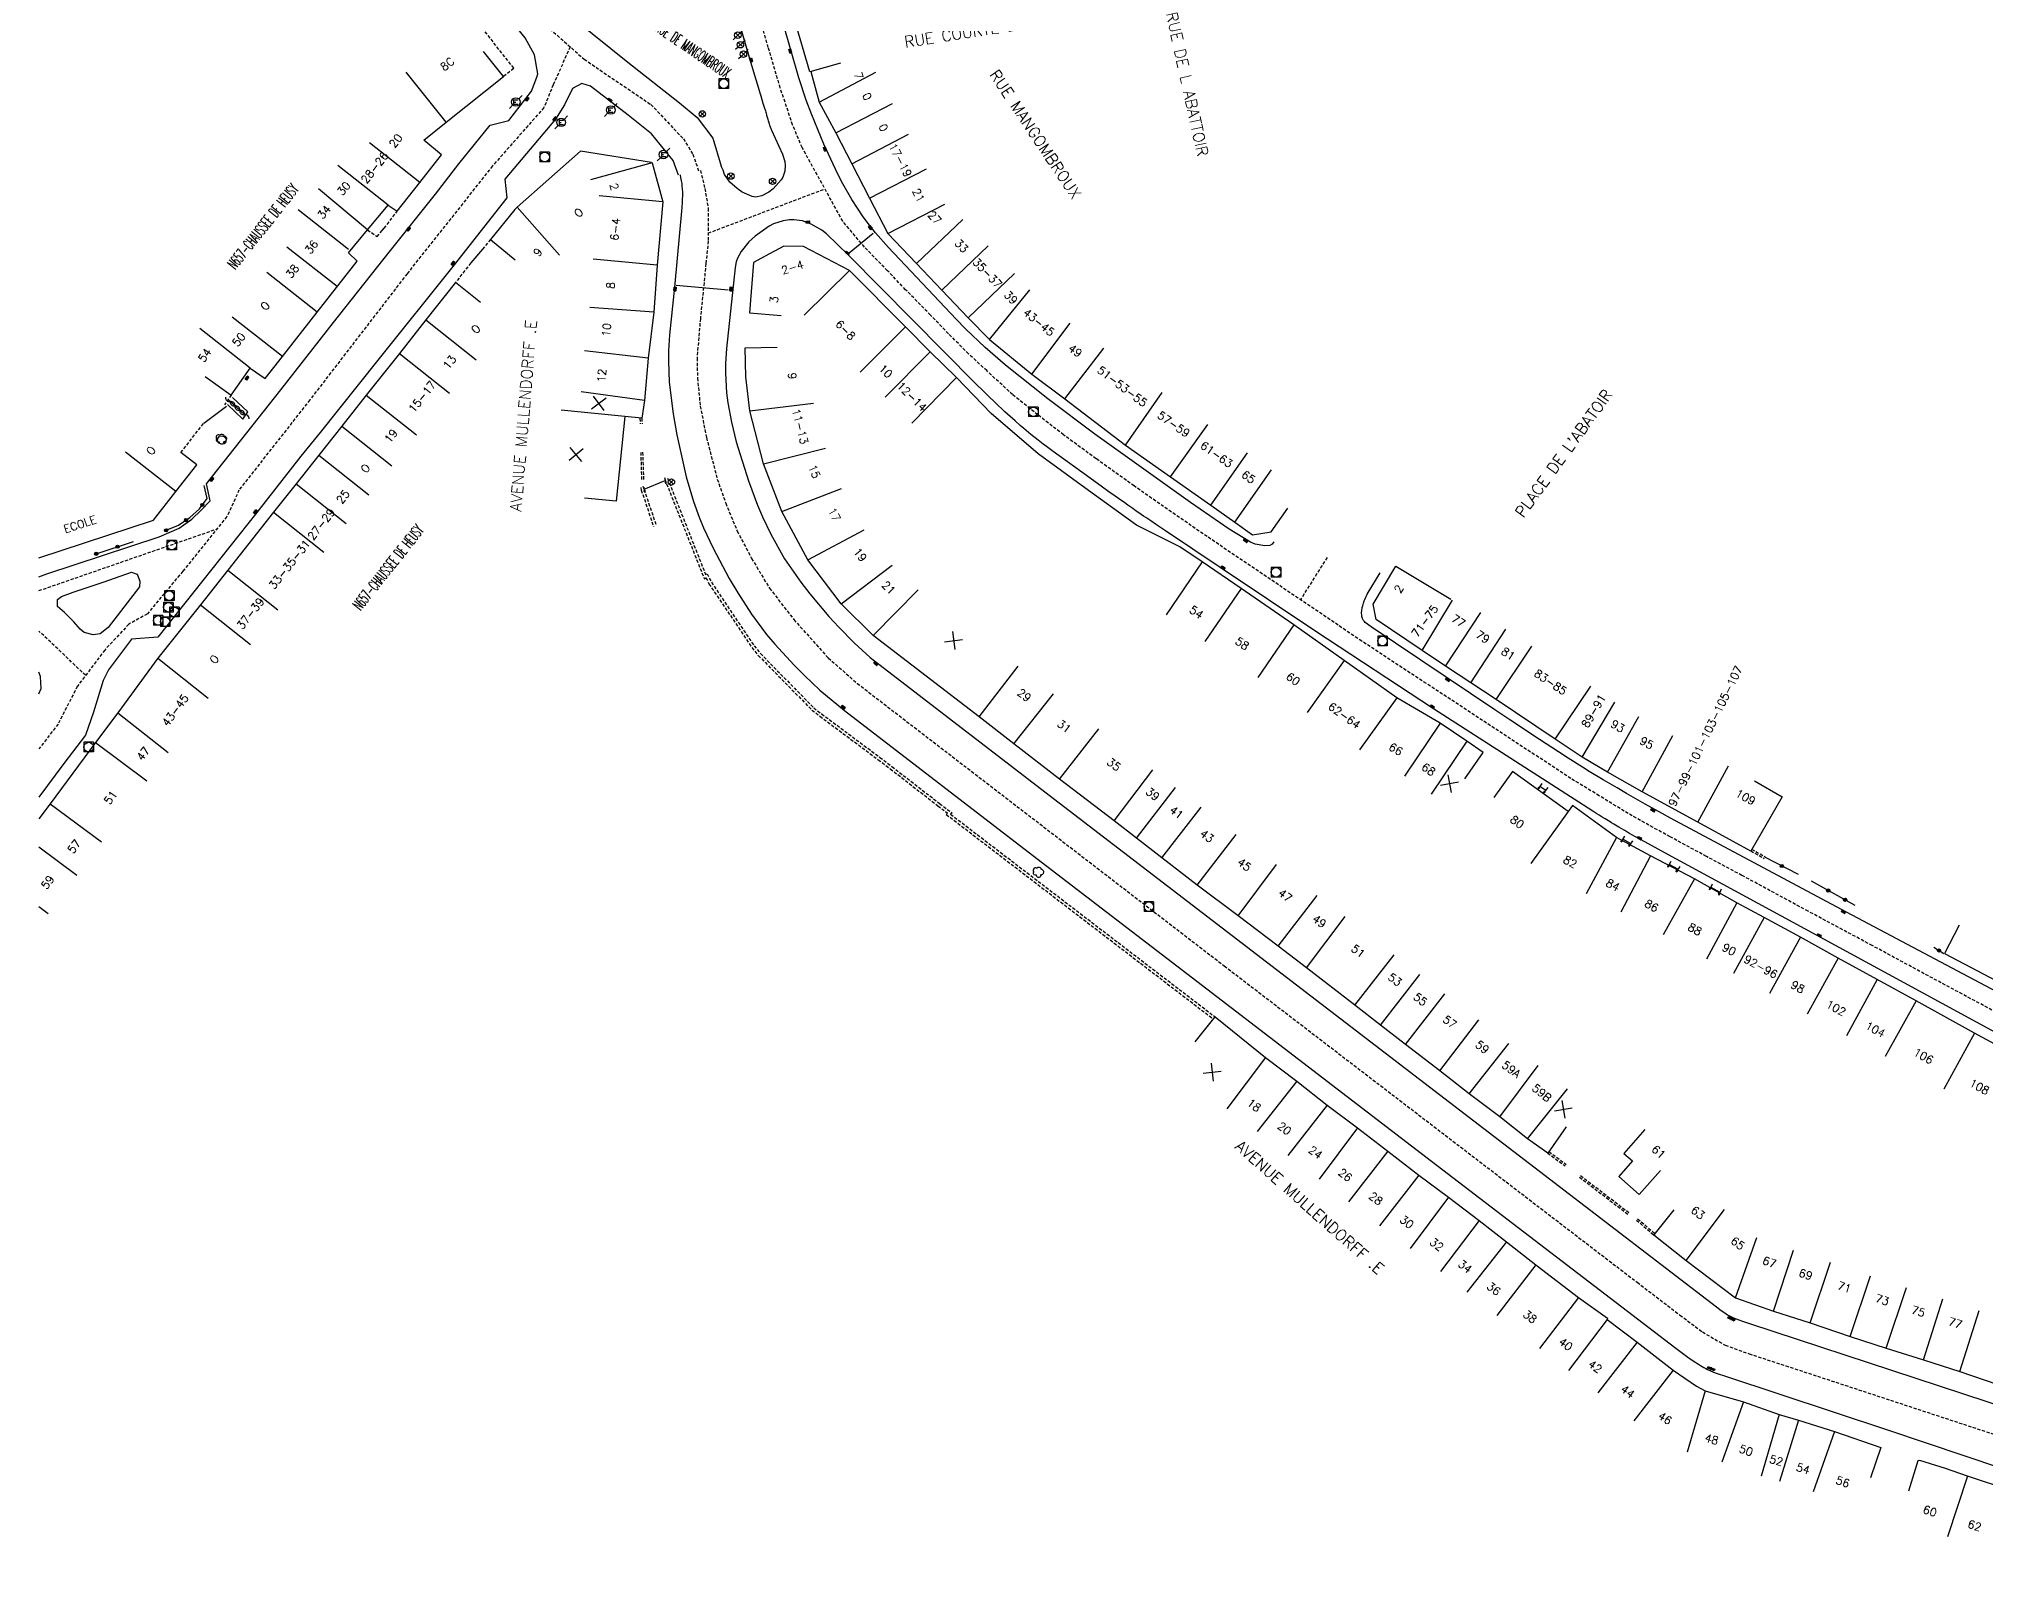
# Model space of a CAD drawing. Header units: millimetres. Extents: x 256000 to 257000, y 143000 to 144000.
# Drawn here: x 256000 to 256304.1, y 143056.2 to 143295.4 of the extents above; entities that cross this region are included whole.
import ezdxf
from ezdxf.enums import TextEntityAlignment as Align

# ---------------------------------------------------------------- set-up
doc = ezdxf.new("R2010")
doc.units = ezdxf.units.MM
doc.linetypes.add('DASHED', pattern=[0.75, 0.5, -0.25])
doc.layers.get('0').update_dxf_attribs({"linetype": 'CONTINUOUS'})
for name, color, linetype in [('W0001', 6, 'DASHED'), ('W0008', 7, 'CONTINUOUS'), ('W0100', 7, 'CONTINUOUS'), ('W0105', 7, 'CONTINUOUS'), ('W0112', 1, 'DASHED'), ('W0300', 7, 'CONTINUOUS'), ('W0310', 3, 'CONTINUOUS'), ('W0322', 7, 'CONTINUOUS'), ('W0400', 7, 'CONTINUOUS'), ('W0420', 7, 'CONTINUOUS'), ('W0454', 7, 'CONTINUOUS'), ('W0469', 7, 'CONTINUOUS'), ('W0471', 7, 'CONTINUOUS'), ('W0984', 7, 'CONTINUOUS'), ('W0989', 7, 'CONTINUOUS'), ('W0991', 7, 'CONTINUOUS'), ('W1102', 7, 'CONTINUOUS')]:
    doc.layers.add(name, color=color, linetype=linetype)
doc.styles.get("Standard").update_dxf_attribs({"font": 'romans.shx', "width": 0.85})

# ---------------------------------------------------------------- blocks, each defined once
blk = doc.blocks.new('T400')
for p, q in [((-0.15, 0.3), (0.15, 0.3)), ((-0.15, -0.25), (-0.15, 0.3)), ((-0.15, 0.15), (0.15, 0.15)), ((-0.15, 0), (0.15, 0)), ((0.15, 0.3), (0.15, -0.25)), ((-0.15, -0.15), (0.15, -0.15)), ((-0.15, -0.25), (-0.15, -0.3)), ((-0.15, -0.3), (0.15, -0.3)), ((0.15, -0.3), (0.15, -0.25))]:
    blk.add_line(p, q)
blk = doc.blocks.new('t105o')
for p, q in [((-0.5, 0), (0.5, 0)), ((0.5, 0), (0.2, 0.1)), ((0.5, 0), (0.2, -0.1))]:
    blk.add_line(p, q)
blk = doc.blocks.new('T420')
for p, q in [((0.75, 0.75), (-0.75, 0.75)), ((-0.75, 0.75), (-0.75, -0.75)), ((0.75, 0.75), (0.75, -0.75)), ((0.75, -0.75), (-0.75, -0.75))]:
    blk.add_line(p, q)
blk.add_ellipse((0, 0), major_axis=(-0.53, 0.53), ratio=1, start_param=3.926991, end_param=10.210176)
blk = doc.blocks.new('T469')
at = {"color": 0, "linetype": 'Continuous', "flags": 128}
for points in [[(-0.35, 0.35), (0.35, -0.35)], [(-0.35, -0.35), (0.35, 0.35)]]:
    blk.add_lwpolyline(points, dxfattribs=at)
at = {"color": 0, "linetype": 'Continuous'}
blk.add_circle((0, 0), 0.5, dxfattribs=at)
blk = doc.blocks.new('T454')
for p, q in [((-0.25, 0.25), (0.25, -0.25)), ((-0.25, -0.25), (0.25, 0.25)), ((0.75, 0.75), (0.375, 0.375)), ((-0.375, -0.375), (-0.75, -0.75))]:
    blk.add_line(p, q)
blk.add_ellipse((0, 0), major_axis=(0.354, 0.354), ratio=1, start_param=5.497787143782138, end_param=11.78097245096172)
blk = doc.blocks.new('T300')
for p, q in [((-0.8, 0.51), (-0.86, 0.34)), ((-0.86, 0.34), (-0.86, 0.17)), ((-0.86, 0.17), (-0.74, 0.06)), ((-0.69, 0.63), (-0.8, 0.51)), ((-0.8, -0.06), (-0.74, 0.06)), ((-0.74, 0.06), (-0.69, 0.11)), ((-0.57, 0.69), (-0.69, 0.63)), ((-0.46, 0.69), (-0.57, 0.69)), ((-0.29, 0.63), (-0.46, 0.69)), ((-0.29, 0.63), (-0.17, 0.74)), ((-0.23, 0.57), (-0.29, 0.63)), ((-0.17, 0.74), (-0.06, 0.8)), ((-0.06, 0.8), (0.06, 0.8)), ((0.06, 0.8), (0.23, 0.74)), ((0.23, 0.74), (0.34, 0.63)), ((0.34, 0.63), (0.4, 0.51)), ((0.46, 0.46), (0.34, 0.46)), ((0.4, 0.51), (0.4, 0.46)), ((0.57, 0.4), (0.46, 0.46)), ((0.57, 0.4), (0.69, 0.29)), ((0.69, 0.29), (0.74, 0.17)), ((0.74, 0.06), (0.69, -0.17)), ((0.74, 0.17), (0.74, 0.06)), ((-0.8, -0.17), (-0.8, -0.06)), ((-0.8, -0.23), (-0.8, -0.17)), ((-0.74, -0.34), (-0.8, -0.23)), ((-0.69, -0.4), (-0.74, -0.34)), ((-0.51, -0.46), (-0.69, -0.4)), ((-0.4, -0.46), (-0.51, -0.46)), ((-0.4, -0.46), (-0.34, -0.46)), ((-0.34, -0.46), (-0.34, -0.4)), ((-0.34, -0.51), (-0.34, -0.46)), ((-0.29, -0.63), (-0.34, -0.51)), ((-0.17, -0.74), (-0.29, -0.63)), ((-0.06, -0.8), (-0.17, -0.74)), ((0.06, -0.8), (-0.06, -0.8)), ((0.17, -0.74), (0.06, -0.8)), ((0.23, -0.69), (0.17, -0.74)), ((0.29, -0.46), (0.23, -0.46)), ((0.29, -0.63), (0.23, -0.69)), ((0.46, -0.4), (0.29, -0.46)), ((0.34, -0.51), (0.29, -0.63)), ((0.34, -0.51), (0.34, -0.46)), ((0.57, -0.34), (0.46, -0.4)), ((0.63, -0.29), (0.57, -0.34)), ((0.69, -0.17), (0.63, -0.29))]:
    blk.add_line(p, q)
blk = doc.blocks.new('t322o')
at = {"color": 0, "linetype": 'Continuous'}
for radius in [0.25, 0.15]:
    blk.add_circle((0, 0), radius, dxfattribs=at)
blk = doc.blocks.new('t991o')
at = {"color": 0, "linetype": 'Continuous'}
for p, q in [((-1, 1), (1, -1)), ((-1, -1), (1, 1))]:
    blk.add_line(p, q, dxfattribs=at)
blk = doc.blocks.new('t310o')
at = {"color": 0, "linetype": 'Continuous'}
for centre, start, end in [((-0.5, 0.38), 216.8699, 323.1304), ((0.5, -0.37), 36.8699, 143.1303)]:
    blk.add_arc(centre, 0.625, start, end, dxfattribs=at)
blk = doc.blocks.new('T471')
for p, q in [((-0.333334, 0.333334), (-0.333334, -0.333334)), ((-0.333334, 0.333334), (0.333334, 0.333334)), ((-0.333334, 0), (0, 0)), ((0.500001, 0.500001), (1.000002, 1.000002)), ((-0.500001, -0.500001), (-1.000002, -1.000002)), ((-0.333334, -0.333334), (0.333334, -0.333334))]:
    blk.add_line(p, q)
blk.add_ellipse((0, 0), major_axis=(0.471405, 0.471405), ratio=1, start_param=5.4977871438, end_param=11.780972451)

msp = doc.modelspace()

# ---------------------------------------------------------------- linework, layer by layer
at = {"layer": 'W0001'}
for p, q in [((256000, 143209.2), (256027.8, 143218.83)), ((256007.29, 143195.97), (256000, 143202.89)), ((256002.99, 143188.36), (256000, 143184.46))]:
    msp.add_line(p, q, dxfattribs=at)
for points in [[(256014.37, 143511.98), (256018.73, 143488.1), (256024.48, 143458.82), (256032.1, 143430.48), (256035.85, 143418.31), (256040.39, 143401.46), (256052.69, 143358.81), (256057.91, 143340.5), (256061.25, 143329.4), (256064.86, 143318.17), (256071.14, 143306.27), (256077.03, 143299.45), (256085.18, 143292.23), (256095.61, 143285.15), (256100.69, 143279.8), (256102.16, 143277.39), (256103.07, 143274.79)], [(256306.47, 143142.97), (256295.22, 143149), (256295.22, 143149), (256286.45, 143153.74), (256276.43, 143159.11), (256266.09, 143164.7), (256260.54, 143167.67), (256254.86, 143170.75), (256252.2, 143172.19), (256248.33, 143174.37), (256243.78, 143177.15), (256239.34, 143179.86), (256206.7, 143201.3), (256182.52, 143217.64), (256174.5, 143223.18), (256171.12, 143225.55), (256165.17, 143229.81), (256160.09, 143233.53), (256156.06, 143236.68), (256152.13, 143239.82), (256152.13, 143239.82), (256148.08, 143243.57), (256148.08, 143243.57), (256145.25, 143246.2), (256142.1, 143249.34), (256139.31, 143252.25), (256135.41, 143256.22), (256132.59, 143259.18), (256128.98, 143262.87), (256125.6, 143266.91), (256125.6, 143266.91), (256119.25, 143278.41), (256117.76, 143281.96), (256115.83, 143287.74), (256113.96, 143294.06), (256112.6, 143298.76)], [(256083.01, 143294.16), (256080.35, 143288.24), (256078.91, 143284.66), (256070.87, 143275.55), (256057.52, 143258.71), (256042.32, 143238.99), (256031.26, 143224.92), (256029.38, 143220.77), (256022.47, 143212.23), (256016.94, 143205.57), (256014.05, 143203.94), (256010.28, 143199.92), (256006.01, 143194.26), (256002.99, 143188.36)], [(256103.37, 143274.85), (256104.04, 143272.02), (256104.59, 143268.91), (256104.59, 143263.82), (256104.22, 143260.31), (256103.35, 143251.72), (256102.82, 143245.54), (256102.9, 143242.41), (256103.32, 143238.03), (256104.3, 143233.1), (256105.99, 143226.62), (256107.3, 143222.88), (256109.09, 143218.52), (256111.35, 143214.24), (256114.15, 143209.58), (256117.95, 143204.67), (256123.33, 143198.68), (256127.85, 143194.71), (256185.21, 143150.57), (256249.71, 143101.14), (256256.4, 143096.02), (256259.91, 143093.38), (256263.46, 143091.3), (256267.19, 143089.98), (256272.92, 143088.1), (256339.97, 143066.06)], [(256104.59, 143265.06), (256122.81, 143271.98)], [(256201.27, 143214.39), (256197.11, 143207.78)]]:
    msp.add_lwpolyline(points, dxfattribs=at)
at = {"layer": 'W0008'}
for p, q in [((256053.32, 143265.09), (256053.94, 143265.82)), ((256069.32, 143262.55), (256067.49, 143260.39)), ((256025.77, 143235.38), (256029.29, 143238.04)), ((256027.91, 143232.58), (256027.95, 143232.99)), ((256027.95, 143232.99), (256028.22, 143233.31)), ((256028.22, 143233.31), (256028.62, 143233.41)), ((256028.62, 143233.41), (256029.01, 143233.25)), ((256029.01, 143233.25), (256029.23, 143232.89)), ((256029.23, 143232.89), (256029.19, 143232.47)), ((256028.13, 143232.22), (256027.91, 143232.58)), ((256028.52, 143232.06), (256028.13, 143232.22)), ((256028.92, 143232.16), (256028.52, 143232.06)), ((256029.19, 143232.47), (256028.92, 143232.16))]:
    msp.add_line(p, q, dxfattribs=at)
for points in [[(256077.97, 143289.95), (256077.41, 143292.89), (256075.95, 143295.55), (256072.8, 143299.45), (256068.75, 143303.97), (256065.55, 143308.83), (256063.69, 143312.56), (256060.87, 143319.11), (256059.55, 143322.76), (256058.23, 143326.54), (256057.23, 143328.48), (256055.82, 143329.88), (256053.9, 143330.88), (256052.47, 143331.16), (256051.39, 143331.07), (256000, 143316.5)], [(256106.83, 143306.67), (256111.35, 143291.29), (256112.68, 143286.8), (256112.77, 143286.51), (256112.95, 143285.93), (256113.13, 143285.34), (256113.38, 143284.56), (256113.5, 143284.17), (256113.57, 143283.94), (256113.61, 143283.79), (256113.7, 143283.49), (256113.87, 143282.88), (256113.96, 143282.57), (256114.02, 143282.37), (256114.05, 143282.27), (256114.1, 143282.12), (256114.17, 143281.92), (256114.2, 143281.82), (256114.26, 143281.67), (256114.31, 143281.52), (256114.34, 143281.45), (256114.4, 143281.3), (256114.43, 143281.23), (256114.48, 143281.12), (256116.16, 143277.41), (256116.54, 143276.25), (256116.62, 143275.64), (256116.56, 143274.71), (256116.24, 143273.8), (256115.97, 143273.36), (256114.74, 143272), (256114.05, 143271.45), (256112.97, 143270.88), (256111.94, 143270.68), (256111.46, 143270.76), (256109.89, 143271.48), (256109.08, 143272.03), (256107.96, 143273.04), (256107.14, 143274.24), (256106.89, 143274.88), (256106.58, 143275.52)], [(256081.19, 143300.48), (256083.76, 143298.37), (256092.03, 143291.78), (256100.11, 143285.42), (256102.84, 143283.11), (256105.28, 143279.89), (256106.58, 143275.52)], [(256192.97, 143216.82), (256192.66, 143216.47), (256192.32, 143216.26), (256191.53, 143216.19), (256190.04, 143216.46), (256189.3, 143216.78), (256185.96, 143218.78), (256179.91, 143222.96), (256164.98, 143233.63), (256157.64, 143239.14), (256151.03, 143244.42), (256147.85, 143247.19), (256144.79, 143250.1), (256143.32, 143251.61), (256132.73, 143262.8), (256130.71, 143265.09), (256129.76, 143266.29), (256128.79, 143267.6), (256127.02, 143270.31), (256125.42, 143273.12), (256124.44, 143275.04), (256122.65, 143278.98), (256120.76, 143283.52), (256119.89, 143285.81), (256118.75, 143289.3), (256115.14, 143301.86)], [(256099.94, 143274.13), (256099.1, 143276.4), (256095.7, 143280.59), (256092.05, 143283.5), (256086.17, 143288), (256084.8, 143288.44), (256083.36, 143287.66), (256082.13, 143285.09), (256080.72, 143282.86), (256072.82, 143273.46), (256073.11, 143270.55), (256064.86, 143260.11), (256052.94, 143245.22), (256043.95, 143233.93), (256040.93, 143230.2), (256034.04, 143221.42), (256018.58, 143201.94), (256014.48, 143201.61), (256010.87, 143196.85)], [(256037.78, 143240.56), (256046, 143251.1), (256054.72, 143262.07), (256061.95, 143271.16), (256065.63, 143275.89), (256070.52, 143281.92), (256073.41, 143282.64), (256076.96, 143287.23), (256077.79, 143289.4), (256077.97, 143289.95)], [(256100.15, 143274.18), (256100.17, 143274.11), (256100.26, 143273.77), (256100.37, 143273.25), (256100.44, 143272.79), (256100.47, 143272.48), (256100.52, 143271.86), (256100.53, 143271.55), (256100.54, 143270.93), (256100.52, 143270.31), (256100.5, 143269.89), (256100.43, 143269.07), (256099.28, 143256.63), (256098.54, 143249.16), (256098.38, 143246.69), (256098.35, 143245.05), (256098.49, 143241.76), (256099.08, 143236.83), (256099.67, 143233.54), (256101.15, 143226.98), (256102.27, 143223.13), (256103.18, 143220.66), (256103.86, 143219.03), (256105.37, 143215.81), (256107.86, 143211.11), (256109.18, 143208.84), (256111.31, 143205.54), (256113.68, 143202.37), (256114.97, 143200.85), (256118.02, 143197.55), (256119.59, 143195.96), (256122.02, 143193.67), (256125.86, 143190.47), (256155.94, 143167.37), (256184.02, 143145.8), (256202.83, 143131.38), (256217.6, 143120.05), (256255.77, 143090.83), (256257.02, 143089.89), (256257.65, 143089.43), (256258.62, 143088.76), (256259.28, 143088.34), (256259.61, 143088.14), (256260.12, 143087.84), (256260.46, 143087.65), (256260.69, 143087.53), (256261.16, 143087.31), (256261.88, 143087.01), (256262.36, 143086.83), (256263.34, 143086.5), (256288.98, 143078.06), (256318.26, 143068.19)], [(256311.04, 143137.26), (256277.71, 143155.36), (256254.02, 143168.25), (256250.32, 143170.26), (256250.03, 143170.42), (256249.47, 143170.74), (256248.9, 143171.05), (256248.52, 143171.27), (256248.27, 143171.41), (256247.77, 143171.7), (256247.21, 143172.03), (256246.83, 143172.25), (256246.59, 143172.4), (256246.09, 143172.7), (256245.72, 143172.92), (256245.47, 143173.07), (256244.98, 143173.38), (256244.73, 143173.53), (256244.24, 143173.83), (256243.75, 143174.14), (256243.43, 143174.35), (256242.78, 143174.76), (256217.89, 143190.73), (256199.5, 143202.84), (256184.56, 143212.81), (256176, 143218.56), (256174.48, 143219.58), (256173.72, 143220.09), (256172.96, 143220.61), (256172.58, 143220.86), (256171.83, 143221.38), (256171.45, 143221.64), (256170.89, 143222.03), (256170.15, 143222.56), (256169.65, 143222.91), (256168.67, 143223.61), (256168.17, 143223.96), (256167.19, 143224.66), (256166.2, 143225.37), (256164.24, 143226.78), (256158.46, 143230.93), (256157.41, 143231.7), (256156.89, 143232.09), (256156.12, 143232.69), (256154.98, 143233.6), (256153.86, 143234.54), (256153.3, 143235.02), (256152.51, 143235.73), (256150.94, 143237.16), (256149.39, 143238.61), (256148.37, 143239.59), (256147.69, 143240.25), (256146.35, 143241.58), (256126.47, 143261.6), (256123.03, 143264.92), (256122.3, 143265.52), (256120.67, 143266.47), (256119.3, 143266.96), (256117.97, 143267.14), (256117.29, 143267.13), (256116.27, 143266.99), (256114.79, 143266.49), (256114.1, 143266.12), (256111.9, 143264.56), (256110.92, 143263.68), (256109.71, 143262.21), (256109.13, 143261.14), (256108.93, 143260.56), (256108.76, 143259.66), (256107.41, 143247.03), (256107.25, 143244.71), (256107.25, 143243.17), (256107.45, 143240.1), (256107.64, 143238.56), (256108.2, 143235.5), (256108.94, 143232.44), (256110.84, 143226.33), (256112.27, 143222.54), (256113.05, 143220.71), (256114.34, 143218.04), (256116.51, 143214.19), (256119.03, 143210.5), (256120.43, 143208.72), (256123.43, 143205.17), (256124.97, 143203.47), (256127.37, 143201.04), (256129.9, 143198.76), (256131.24, 143197.69), (256159.39, 143176.04), (256227.32, 143123.98), (256262.11, 143097.32), (256262.86, 143096.74), (256263.25, 143096.46), (256263.64, 143096.19), (256263.84, 143096.06), (256264.25, 143095.83), (256264.46, 143095.72), (256264.79, 143095.58), (256265.62, 143095.26), (256266.17, 143095.07), (256267.29, 143094.7), (256319.25, 143077.6)], [(256130.37, 143265.01), (256126.61, 143261.92)], [(256099.59, 143256.94), (256107.69, 143256.17)], [(256000, 143211.38), (256001.26, 143211.8), (256018.8, 143217.58), (256021.91, 143218.98), (256023.91, 143220.35), (256025.36, 143221.76), (256026.77, 143223.24), (256026.18, 143225.86), (256037.78, 143240.56)], [(256029.48, 143238.3), (256031.86, 143235.98), (256032.66, 143237.15), (256030.24, 143239.39)], [(256006.42, 143203.16), (256005.44, 143204.31), (256004, 143205.76), (256002.89, 143206.73), (256002.89, 143207.79), (256003.54, 143208.3), (256005.37, 143208.97), (256010.17, 143210.59), (256014.47, 143212.08), (256015.33, 143211.77), (256015.77, 143210.68), (256015.72, 143209.81), (256010.83, 143203.42), (256009.57, 143202.44), (256008.47, 143202.27), (256007.05, 143202.67), (256006.42, 143203.16)], [(256312.76, 143142.86), (256282.41, 143158.96), (256254.92, 143173.66), (256253.6, 143174.38), (256250.97, 143175.86), (256248.04, 143177.53), (256246.58, 143178.37), (256244.4, 143179.64), (256242.23, 143180.95), (256241.16, 143181.61), (256238.91, 143183.03), (256237.42, 143183.99), (256234.46, 143185.94), (256229.82, 143189.02), (256227.5, 143190.56), (256208.15, 143203.55), (256207.24, 143204.22), (256207.09, 143204.36), (256207, 143204.47), (256206.94, 143204.55), (256206.85, 143204.72), (256206.8, 143204.85), (256206.71, 143205.14), (256206.67, 143205.44), (256206.66, 143205.64), (256206.66, 143205.77), (256206.68, 143206.02), (256206.77, 143206.55), (256206.83, 143206.82), (256206.94, 143207.22), (256207.07, 143207.62), (256207.14, 143207.82), (256207.31, 143208.2), (256207.4, 143208.39), (256207.55, 143208.66), (256209.57, 143211.96)], [(256010.87, 143196.85), (256010.04, 143195.15), (256008.55, 143190.21), (256007.3, 143186.63), (256003.9, 143182.18), (256000, 143176.94)], [(256000, 143193.09), (256000.33, 143193.89), (256000.26, 143195.77), (256000, 143196.48)]]:
    msp.add_lwpolyline(points, dxfattribs=at)
at = {"layer": 'W0100'}
for points in [[(256125.25, 143291.63), (256120.45, 143290.23), (256116.78, 143302.76), (256118.35, 143305.45), (256121.82, 143306.18), (256126.12, 143307.14), (256127.97, 143307.58), (256132.45, 143308.55), (256133.5, 143303.66)], [(256025.98, 143242.64), (256030.06, 143239.76), (256033.03, 143243.97), (256035.35, 143242.33), (256038.05, 143245.77), (256043.49, 143252.71), (256049.74, 143260.69), (256048.37, 143262), (256051.34, 143265.55), (256054.58, 143269.43), (256055.99, 143268.49), (256059.51, 143272.95), (256062.9, 143277.27), (256060.15, 143279.57), (256063.65, 143282.38), (256072.58, 143289.54), (256069.46, 143293.45)], [(256120.64, 143290.28), (256120.68, 143290.12), (256121.93, 143285.54), (256124.49, 143280.7), (256126.99, 143275.9), (256129.79, 143270.54), (256132.65, 143264.99), (256137.11, 143260.3), (256141.07, 143256.15), (256145.2, 143251.83), (256148.5, 143248.42), (256155.14, 143243), (256160.3, 143239.14), (256169.75, 143231.94), (256176.82, 143226.99), (256183.09, 143222.54), (256186.86, 143219.89), (256189.61, 143217.92), (256192.54, 143218.41), (256195.15, 143222.1)], [(256095.71, 143276.07), (256084.63, 143277.88), (256074.72, 143269.11), (256074.34, 143268.77), (256070.56, 143264.08), (256074.42, 143260.9)], [(256095.8, 143276.05), (256097.48, 143269.97), (256096.57, 143260.05), (256096.05, 143252.73), (256095.2, 143245.52), (256094.61, 143238.88), (256094.22, 143236.12), (256091.56, 143236.39), (256090.2, 143223.16), (256085.22, 143223.67)], [(256222.79, 143179.81), (256225.64, 143183.92), (256223.11, 143185.67), (256218.94, 143188.49), (256212.14, 143192.45), (256203.94, 143198.31), (256196.09, 143203.88), (256187.84, 143209.53), (256181.76, 143213.69), (256178.24, 143216.04), (256171.5, 143219.45), (256164.01, 143224.85), (256156.12, 143230.56), (256148.79, 143236.87), (256143.38, 143242.48), (256139.26, 143246.53), (256135.37, 143250.4), (256126.67, 143259.24), (256119.45, 143262.97), (256116.41, 143263.04), (256114.14, 143261.8), (256111.66, 143260.46), (256111.01, 143252.59), (256115.99, 143252.17)], [(256069, 143254.23), (256065.08, 143257.33), (256060.45, 143251.49), (256056.32, 143246.27), (256051.14, 143239.74), (256047.32, 143234.92), (256043.71, 143230.36), (256040.18, 143225.9), (256036.65, 143221.44), (256029.5, 143212.41), (256025.22, 143207), (256018.59, 143198.63), (256012.33, 143190.13)], [(256238.61, 143125.41), (256235.73, 143121.33), (256232.57, 143123.55), (256228.28, 143127), (256223.47, 143130.58), (256218.9, 143134.19), (256213.5, 143138.3), (256209.61, 143141.32), (256205.59, 143144.42), (256198.05, 143150.29), (256193.64, 143153.63), (256187.35, 143158.4), (256180.95, 143163.2), (256175.46, 143167.46), (256171.48, 143170.54), (256168.02, 143173.21), (256159.44, 143179.72), (256152.34, 143185.24), (256146.93, 143189.49), (256130.37, 143202.2), (256125.37, 143207.12), (256120.13, 143214), (256116.09, 143221.55), (256113.2, 143228.99), (256111.09, 143237.31), (256110.45, 143242.62), (256110.37, 143247.14), (256115.37, 143247.23)], [(256000, 143214.3), (256017.9, 143220.2), (256021.39, 143224.67), (256024.65, 143228.84), (256022.17, 143230.77)], [(256094.55, 143225.06), (256097.86, 143226.42)], [(256268.03, 143179.49), (256272.35, 143176.98), (256267.45, 143168.52), (256259.17, 143173.04), (256250.47, 143177.79), (256245.08, 143180.83), (256241.12, 143183.17), (256236.92, 143185.98), (256227.66, 143192.2), (256223.72, 143194.82), (256219.78, 143197.41), (256216.1, 143199.83), (256208.96, 143204.67), (256208.44, 143207.09), (256212.02, 143213.04)], [(256012.33, 143190.13), (256008.86, 143185.45), (256001.75, 143175.9), (256000, 143173.54)], [(256314.6, 143129.43), (256310.68, 143135.57), (256302.4, 143140.08), (256293.31, 143145.13), (256287.2, 143148.44), (256281.12, 143151.8), (256275.23, 143155.04), (256269.54, 143158.14), (256265.29, 143160.44), (256258.66, 143164.16), (256251.82, 143167.78), (256246.48, 143170.65), (256239.59, 143175.61), (256238.92, 143174.68), (256230.25, 143180.92), (256227.33, 143176.86)], [(256234.53, 143178.65), (256235.44, 143178.04)], [(256248.69, 143169.7), (256247.47, 143170.38)], [(256256.08, 143165.67), (256254.73, 143166.42)], [(256261.22, 143162.89), (256262.64, 143162.1)], [(256300.03, 143156.92), (256297.71, 143152.49), (256307.96, 143147.13), (256314.8, 143143.35), (256317.22, 143147.73)], [(256180.65, 143138.71), (256183.8, 143142.59), (256191.63, 143136.24), (256196.52, 143132.56), (256201.3, 143128.82), (256206.03, 143125.26), (256210.74, 143121.62), (256215.58, 143117.9), (256220.22, 143114.44), (256225.03, 143110.78), (256229.28, 143107.45), (256233.9, 143103.87), (256240.57, 143098.74), (256245.08, 143095.51), (256245.03, 143095.34), (256249.72, 143091.78), (256255.36, 143087.39), (256258.99, 143084.91), (256260.32, 143084.2), (256266.31, 143082.47), (256271.88, 143080.47), (256274.93, 143079.58), (256280.52, 143077.85), (256287.8, 143075.31), (256286.15, 143070.59)], [(256250.93, 143125.03), (256247.63, 143121.28), (256248.96, 143120.1), (256246.83, 143117.67), (256250.05, 143114.83), (256253.36, 143118.58)], [(256255.44, 143112.45), (256252.32, 143108.54), (256257.37, 143104.53), (256265.1, 143098.72), (256271.02, 143096.65), (256276.73, 143094.78), (256283, 143092.68), (256288.64, 143090.83), (256294.44, 143089.02), (256300.14, 143087.2), (256306.06, 143085.17), (256311.19, 143083.54), (256316.26, 143081.82), (256317.87, 143086.55)], [(256344.45, 143056.18), (256344.58, 143056.59), (256337.31, 143059.01), (256333.07, 143060.39), (256326.91, 143062.43), (256321.3, 143064.24), (256315.69, 143066.17), (256307.95, 143068.68), (256301.35, 143070.87), (256297.9, 143072.03), (256293.86, 143073.28), (256293.57, 143073.26), (256292.1, 143068.48)]]:
    msp.add_lwpolyline(points, dxfattribs=at)
at = {"layer": 'W0112'}
for p, q in [((256053.94, 143265.82), (256055.99, 143268.49)), ((256070.56, 143264.08), (256069.32, 143262.55)), ((256067.49, 143260.39), (256065.08, 143257.33)), ((256030.06, 143239.76), (256029, 143238.25)), ((256022.17, 143230.77), (256025.77, 143235.38))]:
    msp.add_line(p, q, dxfattribs=at)
for points in [[(256072.61, 143289.58), (256074.21, 143290.83), (256066.75, 143300.23)], [(256051.34, 143265.55), (256052.85, 143264.52), (256053.32, 143265.09)], [(256093.91, 143236.11), (256093.94, 143235.27)], [(256094.21, 143236.11), (256094.23, 143235.28)], [(256094.03, 143230.8), (256094.16, 143226.53)], [(256094.33, 143230.81), (256094.46, 143226.54)], [(256094.05, 143225.31), (256094.12, 143224.92), (256096.03, 143219.18)], [(256094.49, 143225.39), (256094.55, 143225.03), (256096.45, 143219.34)], [(256097.79, 143226.6), (256103.96, 143211.04), (256104.22, 143211.21), (256104.69, 143210.27), (256111.38, 143200.31), (256112.4, 143199.07), (256120.77, 143190.55), (256122.02, 143189.59), (256131.13, 143182.79), (256133.01, 143181.37), (256140.46, 143175.58), (256141.98, 143174.43), (256141.77, 143174.24), (256183.53, 143142.24)], [(256098.21, 143226.76), (256104.17, 143211.7), (256104.4, 143211.84), (256105.08, 143210.5), (256111.74, 143200.58), (256112.73, 143199.37), (256121.06, 143190.89), (256122.29, 143189.95), (256131.4, 143183.15), (256133.28, 143181.72), (256140.73, 143175.93), (256142.67, 143174.47), (256142.45, 143174.27), (256183.8, 143142.59)], [(256267.45, 143168.53), (256269.54, 143167.36)], [(256267.6, 143168.79), (256269.69, 143167.62)], [(256235.73, 143121.33), (256238.44, 143119.31)], [(256235.91, 143121.57), (256238.62, 143119.55)], [(256240.7, 143117.57), (256248.33, 143111.72)], [(256240.88, 143117.8), (256248.51, 143111.96)], [(256249.59, 143110.84), (256252.31, 143108.52)], [(256249.78, 143111.07), (256252.5, 143108.75)]]:
    msp.add_lwpolyline(points, dxfattribs=at)
at = {"layer": 'W0310'}
msp.add_line((256032.11, 143236.7), (256029.57, 143239.05), dxfattribs=at)
at = {"layer": 'W0322'}
msp.add_line((256008.95, 143214.96), (256014.77, 143216.88), dxfattribs=at)
for points in [[(256019.87, 143218.63), (256021.79, 143219.45), (256023.56, 143220.61), (256025.08, 143221.98), (256026.28, 143223.6), (256025.82, 143225.6)], [(256274.92, 143164.83), (256269.65, 143167.55)], [(256283.79, 143160.02), (256276.94, 143163.79)], [(256297.65, 143152.48), (256296.08, 143153.47)]]:
    msp.add_lwpolyline(points, dxfattribs=at)
at = {"layer": 'W1102'}
for p, q in [((256063.65, 143282.38), (256057.4, 143290.18)), ((256121.93, 143285.54), (256130.76, 143290.22)), ((256124.49, 143280.7), (256133.36, 143285.32)), ((256059.51, 143272.95), (256051.64, 143279.14)), ((256126.99, 143275.9), (256135.86, 143280.52)), ((256054.58, 143269.43), (256046.72, 143275.61)), ((256095.8, 143276.05), (256086.16, 143273.38)), ((256129.79, 143270.54), (256138.68, 143275.12)), ((256051.34, 143265.55), (256043.67, 143271.96)), ((256097.48, 143269.97), (256087.52, 143270.89)), ((256132.65, 143264.99), (256141.54, 143269.58)), ((256048.37, 143262.5), (256040.51, 143268.68)), ((256074.72, 143269.11), (256081.35, 143261.62)), ((256137.11, 143260.3), (256144.35, 143267.2)), ((256046.62, 143256.7), (256038.76, 143262.88)), ((256096.57, 143260.05), (256086.61, 143260.97)), ((256141.07, 143256.15), (256148.3, 143263.05)), ((256043.49, 143252.71), (256035.62, 143258.88)), ((256126.67, 143259.24), (256119.54, 143252.23)), ((256145.2, 143251.83), (256152.43, 143258.73)), ((256148.5, 143248.42), (256154.82, 143256.17)), ((256038.05, 143245.77), (256030.18, 143251.94)), ((256060.45, 143251.49), (256068.29, 143245.28)), ((256096.05, 143252.73), (256086.07, 143253.43)), ((256033.03, 143243.97), (256025.16, 143250.14)), ((256135.37, 143250.4), (256128.32, 143243.31)), ((256155.14, 143243), (256161.12, 143251.01)), ((256056.32, 143246.27), (256064.15, 143240.06)), ((256095.2, 143245.52), (256085.26, 143246.69)), ((256139.26, 143246.53), (256132.21, 143239.44)), ((256160.3, 143239.14), (256166.37, 143247.09)), ((256143.38, 143242.48), (256136.36, 143235.35)), ((256051.14, 143239.74), (256058.98, 143233.53)), ((256094.61, 143238.88), (256084.7, 143240.25)), ((256169.75, 143231.94), (256175.49, 143240.13)), ((256091.56, 143236.39), (256081.62, 143237.42)), ((256111.09, 143237.31), (256121.02, 143238.5)), ((256047.32, 143234.92), (256055.16, 143228.71)), ((256176.82, 143226.99), (256182.61, 143235.14)), ((256021.39, 143224.67), (256013.52, 143230.83)), ((256043.71, 143230.36), (256051.55, 143224.15)), ((256113.2, 143228.99), (256122.89, 143231.45)), ((256183.09, 143222.54), (256188.83, 143230.73)), ((256186.86, 143219.89), (256192.6, 143228.08)), ((256040.18, 143225.9), (256048.02, 143219.69)), ((256116.09, 143221.55), (256125.41, 143225.18)), ((256036.65, 143221.44), (256044.49, 143215.23)), ((256120.13, 143214), (256128.94, 143218.72)), ((256029.5, 143212.41), (256037.35, 143206.2)), ((256125.37, 143207.12), (256133.33, 143213.17)), ((256181.76, 143213.69), (256176.11, 143205.43)), ((256212.02, 143213.04), (256220.59, 143207.88)), ((256130.37, 143202.2), (256137.38, 143209.34)), ((256187.84, 143209.53), (256182.19, 143201.27)), ((256025.22, 143207), (256033.06, 143200.8)), ((256216.1, 143199.83), (256220.85, 143207.73)), ((256219.78, 143197.41), (256225.27, 143205.77)), ((256196.09, 143203.88), (256190.44, 143195.63)), ((256223.72, 143194.82), (256229.21, 143203.18)), ((256227.66, 143192.2), (256233.23, 143200.5)), ((256018.59, 143198.63), (256026.43, 143192.42)), ((256146.93, 143189.49), (256153.02, 143197.42)), ((256203.94, 143198.31), (256198.15, 143190.16)), ((256236.92, 143185.98), (256242.47, 143194.3)), ((256152.34, 143185.24), (256158.52, 143193.1)), ((256212.14, 143192.45), (256206.33, 143184.32)), ((256241.12, 143183.17), (256246.23, 143191.77)), ((256012.33, 143190.13), (256020.17, 143183.92)), ((256159.44, 143179.72), (256165.58, 143187.61)), ((256218.94, 143188.49), (256213.35, 143180.19)), ((256245.08, 143180.83), (256249.98, 143189.54)), ((256008.86, 143185.45), (256016.88, 143179.49)), ((256223.11, 143185.67), (256217.53, 143177.38)), ((256250.47, 143177.79), (256255.27, 143186.57)), ((256259.17, 143173.04), (256263.96, 143181.82)), ((256168.02, 143173.21), (256174.06, 143181.18)), ((256171.48, 143170.54), (256177.59, 143178.45)), ((256001.75, 143175.9), (256009.77, 143169.93)), ((256175.46, 143167.46), (256181.57, 143175.38)), ((256238.92, 143174.68), (256233.08, 143166.57)), ((256000, 143169.15), (256005.92, 143164.75)), ((256180.95, 143163.2), (256187.08, 143171.1)), ((256246.48, 143170.65), (256241.74, 143161.85)), ((256187.35, 143158.4), (256193.35, 143166.41)), ((256251.82, 143167.78), (256247.14, 143158.94)), ((256258.66, 143164.16), (256253.77, 143155.44)), ((256193.64, 143153.63), (256199.69, 143161.59)), ((256265.29, 143160.44), (256260.53, 143151.64)), ((256000, 143159.85), (256001.47, 143158.76)), ((256198.05, 143150.29), (256204.08, 143158.27)), ((256269.54, 143158.14), (256264.75, 143149.36)), ((256275.23, 143155.04), (256270.41, 143146.27)), ((256205.59, 143144.42), (256211.73, 143152.3)), ((256281.12, 143151.8), (256276.29, 143143.05)), ((256209.61, 143141.32), (256215.75, 143149.22)), ((256287.2, 143148.44), (256282.44, 143139.65)), ((256213.5, 143138.3), (256219.64, 143146.19)), ((256293.31, 143145.13), (256288.45, 143136.4)), ((256218.9, 143134.19), (256224.95, 143142.14)), ((256302.4, 143140.08), (256297.62, 143131.29)), ((256191.63, 143136.24), (256185.61, 143128.25)), ((256223.47, 143130.58), (256229.67, 143138.43)), ((256196.52, 143132.56), (256190.36, 143124.68)), ((256228.28, 143127), (256234.25, 143135.03)), ((256232.57, 143123.55), (256238.84, 143131.35)), ((256201.3, 143128.82), (256195.14, 143120.94)), ((256206.03, 143125.26), (256200.02, 143117.27)), ((256210.74, 143121.62), (256204.63, 143113.7)), ((256215.58, 143117.9), (256209.48, 143109.97)), ((256220.22, 143114.44), (256214.24, 143106.42)), ((256257.37, 143104.53), (256263.37, 143112.53)), ((256225.03, 143110.78), (256218.98, 143102.82)), ((256229.28, 143107.45), (256223.11, 143099.58)), ((256265.1, 143098.72), (256268.41, 143108.16)), ((256271.02, 143096.65), (256274.12, 143106.15)), ((256233.9, 143103.87), (256227.8, 143095.95)), ((256276.73, 143094.78), (256279.91, 143104.26)), ((256283, 143092.68), (256286.18, 143102.16)), ((256288.64, 143090.83), (256291.77, 143100.33)), ((256240.57, 143098.74), (256234.47, 143090.82)), ((256294.44, 143089.02), (256297.47, 143098.54)), ((256300.14, 143087.2), (256303.17, 143096.73)), ((256245.03, 143095.34), (256238.99, 143087.37)), ((256249.72, 143091.78), (256243.58, 143083.89)), ((256255.36, 143087.39), (256249.21, 143079.5)), ((256260.32, 143084.2), (256257.53, 143074.6)), ((256266.31, 143082.47), (256262.93, 143073.05)), ((256271.88, 143080.47), (256269.09, 143070.86)), ((256274.93, 143079.58), (256271.97, 143070.03)), ((256280.52, 143077.85), (256277.22, 143068.41)), ((256301.35, 143070.87), (256298.2, 143061.38))]:
    msp.add_line(p, q, dxfattribs=at)

# ---------------------------------------------------------------- block references
at = {"layer": 'W0105'}
for p, rotation in [((256097.86, 143226.42), 286.2274645835665), ((256094.55, 143225.06), 291.6666449554463), ((256234.53, 143178.65), 236.9674213762507), ((256235.44, 143178.04), 232.9034467377775), ((256247.47, 143170.38), 241.3084898744029), ((256248.69, 143169.7), 235.3501478252953), ((256254.73, 143166.42), 243.8911484983718), ((256256.08, 143165.67), 235.0846201882302), ((256261.22, 143162.89), 247.3904565002973), ((256262.64, 143162.1), 248.5534455495933)]:
    msp.add_blockref('t105o', p, dxfattribs=dict(at, rotation=rotation))
at = {"layer": 'W0300'}
for p in [(256028.56, 143232.87), (256156.21, 143165.19)]:
    msp.add_blockref('T300', p, dxfattribs=at)
at = {"layer": 'W0310', "rotation": 137.2475769406888}
for p in [(256029.9, 143238.74), (256030.64, 143238.06), (256031.37, 143237.38), (256032.11, 143236.7)]:
    msp.add_blockref('t310o', p, dxfattribs=at)
at = {"layer": 'W0322'}
for p, rotation in [((256025.53, 143222.58), 53.61805223650664), ((256019.87, 143218.63), 23.18777930939011), ((256022.97, 143220.22), 33.0612092719602), ((256008.95, 143214.96), 18.3225114738913), ((256012.28, 143216.06), 18.3225114738913), ((256272.32, 143166.17), 152.7264562195234), ((256279.57, 143162.34), 151.1346498673676), ((256282.2, 143160.9), 151.1346498673676), ((256296.87, 143152.98), 155.6010676256809)]:
    msp.add_blockref('t322o', p, dxfattribs=dict(at, rotation=rotation))
at = {"layer": 'W0400'}
for p, rotation in [((256117.39, 143293.5), 16.86577038096935), ((256111.27, 143292.09), 18.67074889494271), ((256076.26, 143286.01), 141.7843361790219), ((256089.21, 143285.86), 52.59082543166678), ((256080.6, 143282.87), 142.2190208248697), ((256122.81, 143278.2), 21.3268232982988), ((256120.15, 143266.78), 90), ((256057.73, 143265.68), 141.2322532583176), ((256129.9, 143265.92), 35.95877360157751), ((256064.69, 143260.31), 141.3583333678836), ((256126.33, 143261.94), 49.53407943001989), ((256099.38, 143256.31), 353.8625468018046), ((256108.12, 143256.35), 355.5250431449342), ((256032.5, 143242.39), 144.3840246499457), ((256027, 143226.56), 141.70772343018), ((256033.83, 143221.48), 142.5631032531419), ((256188.55, 143216.99), 57.24986944040351), ((256185.03, 143212.77), 52.74369932614696), ((256130.77, 143197.78), 52.40501490909347), ((256220.09, 143195.26), 56.76465669918296), ((256125.68, 143191.01), 50.54619505891434), ((256217.73, 143191.06), 55.86671574372767), ((256252.17, 143174.88), 60.76153709565178), ((256250.11, 143170.52), 60.51184576169997), ((256281.95, 143159.02), 62.3920080854441), ((256278.17, 143155.32), 61.04762305744277), ((256264.23, 143095.54), 66.08467773883801), ((256264.68, 143095.34), 246.0846777357482), ((256261.05, 143087.73), 68.57611538132132), ((256261.5, 143087.55), 248.5761153813214)]:
    msp.add_blockref('T400', p, dxfattribs=dict(at, rotation=rotation))
at = {"layer": 'W0420'}
for p in [(256107, 143288.4), (256079.01, 143276.95), (256155.38, 143237.13), (256020.76, 143216.3), (256193.28, 143212.07), (256020.36, 143208.41), (256020.23, 143206.61), (256021.15, 143205.86), (256018.63, 143204.54), (256019.72, 143204.33), (256209.92, 143201.34), (256007.78, 143184.75), (256173.41, 143159.82)]:
    msp.add_blockref('T420', p, dxfattribs=at)
at = {"layer": 'W0454'}
for p in [(256109.2, 143295.98), (256109.61, 143294.49), (256110.07, 143293.02)]:
    msp.add_blockref('T454', p, dxfattribs=at)
at = {"layer": 'W0469'}
for p in [(256103.66, 143283.68), (256108.11, 143273.96), (256114.63, 143273.15), (256098.82, 143226.17)]:
    msp.add_blockref('T469', p, dxfattribs=at)
at = {"layer": 'W0471'}
for p in [(256074.5, 143285.54), (256089.35, 143284.29), (256081.61, 143282.36), (256097.6, 143277.34)]:
    msp.add_blockref('T471', p, dxfattribs=at)
at = {"layer": 'W0991'}
for p, rotation in [((256087.48, 143238.46), 82.08209250076398), ((256083.92, 143230.49), 84.10300817833976), ((256142.91, 143201.4), 322.4878060488415), ((256220.39, 143179.05), 325.2565731106556), ((256183.3, 143133.98), 320.9292950432365), ((256238.19, 143128.16), 324.8258539252736)]:
    msp.add_blockref('t991o', p, dxfattribs=dict(at, rotation=rotation))

# ---------------------------------------------------------------- texts
at = {"layer": 'W0984'}
msp.add_text('ECOLE', height=1.25, rotation=18.2532, dxfattribs=at).set_placement((256006.42, 143219.57), align=Align.MIDDLE)
at = {"layer": 'W0989', "width": 0.485714}
for s, rotation, p in [('N672-RUE DE MANGOMBROUX', 325.8032, (256100.59, 143294.78)), ('N657-CHAUSSEE DE HEUSY', 51.588, (256035.01, 143266.11)), ('N657-CHAUSSEE DE HEUSY', 51.6309, (256054.57, 143212.84))]:
    msp.add_text(s, height=1.75, rotation=rotation, dxfattribs=at).set_placement(p, align=Align.MIDDLE)
at = {"layer": 'W0989'}
for s, rotation, p in [('RUE COURTE DU PONT', 8.9085, (256148.39, 143296.96)), ('RUE DE L ABATTOIR', 282.4198, (256179.42, 143288.34)), ('RUE MANGOMBROUX', 303.6715, (256155.71, 143280.49)), ('AVENUE MULLENDORFF .E', 85.2843, (256075.7, 143236.53)), ("PLACE DE L'ABATOIR", 54.0704, (256238.23, 143230.66)), ('AVENUE MULLENDORFF .E', 318.4185, (256198.57, 143112.85))]:
    msp.add_text(s, height=1.75, rotation=rotation, dxfattribs=at).set_placement(p, align=Align.MIDDLE)
at = {"layer": 'W0991'}
for s, rotation, p in [('8C', 38.7333, (256063.8, 143291.48)), ('7', 285.1917, (256128.06, 143289.66)), ('0', 297.9191, (256129.39, 143286.4)), ('0', 297.5063, (256131.95, 143281.53)), ('20', 51.8158, (256055.74, 143279.49)), ('17-19', 297.5992, (256134.59, 143276.46)), ('28-26', 51.8298, (256052.44, 143275.29)), ('30', 50.0886, (256047.63, 143272.03)), ('2', 285.4638, (256089.89, 143272.32)), ('21', 297.2835, (256137.44, 143270.97)), ('34', 50.0961, (256044.56, 143268.35)), ('O', 41.5066, (256084.32, 143268.25)), ('6-4', 84.7264, (256090.05, 143265.65)), ('27', 313.5469, (256139.96, 143267.47)), ('36', 51.9028, (256042.58, 143262.89)), ('33', 313.6287, (256144.15, 143263.06)), ('9', 51.1483, (256077.94, 143262.08)), ('2-4', 17.8856, (256117.74, 143259.71)), ('35-37', 313.659, (256148.19, 143258.82)), ('38', 51.9028, (256039.6, 143259.1)), ('8', 85.9483, (256089.32, 143256.89)), ('O', 51.9018, (256035.35, 143253.68)), ('3', 85.2352, (256114.86, 143254.66)), ('39', 314.1452, (256151.87, 143255)), ('6-8', 314.5431, (256126.03, 143249.91)), ('43-45', 320.7745, (256156.24, 143251.14)), ('50', 51.9076, (256031.23, 143248.42)), ('O', 51.6114, (256068.26, 143250.07)), ('10', 83.2616, (256088.67, 143249.94)), ('54', 54.7947, (256025.9, 143245.99)), ('13', 51.6008, (256064.16, 143244.9)), ('49', 323.2385, (256161.91, 143246.68)), ('12', 84.948, (256087.93, 143242.81)), ('9', 274.178, (256117.71, 143242.73)), ('10', 315.1553, (256132.3, 143243.49)), ('51-53-55', 322.6652, (256169.27, 143241.11)), ('15-17', 51.6022, (256059.87, 143239.48)), ('12-14', 315.4275, (256136.4, 143239.52)), ('11-13', 284.2257, (256118.93, 143234.87)), ('57-59', 325.002, (256177.3, 143235.2)), ('19', 51.6371, (256055.01, 143233.35)), ('O', 51.989, (256017.51, 143231.07)), ('61-63', 324.6321, (256184.01, 143230.47)), ('O', 51.628, (256051.01, 143228.3)), ('15', 291.2319, (256121.17, 143227.81)), ('65', 324.957, (256188.99, 143226.95)), ('25', 51.6358, (256047.51, 143223.87)), ('27-29', 51.6296, (256044.12, 143219.59)), ('17', 298.1598, (256124.28, 143221.08)), ('33-35-31', 51.6309, (256039.14, 143213.3)), ('19', 307.2646, (256128.32, 143214.8)), ('21', 315.5314, (256132.77, 143209.66)), ('2', 58.9796, (256212.46, 143209.47)), ('37-39', 51.6347, (256033.06, 143205.63)), ('54', 325.6173, (256180.85, 143205.83)), ('71-75', 53.7966, (256216.54, 143204.45)), ('77', 326.6236, (256221.79, 143204.47)), ('79', 326.7143, (256225.59, 143201.97)), ('58', 325.6214, (256188.01, 143200.93)), ('81', 326.3335, (256229.57, 143199.34)), ('O', 51.6309, (256027.4, 143198.47)), ('83-85', 326.1092, (256236.19, 143194.9)), ('97-99-101-103-105-107', 64.0647, (256260.37, 143186.46)), ('29', 321.8147, (256153.96, 143192.87)), ('60', 324.6311, (256195.96, 143195.39)), ('43-45', 53.6294, (256021.3, 143190.51)), ('62-64', 324.4696, (256203.97, 143189.69)), ('89-91', 59.402, (256242.91, 143190.4)), ('31', 322.1384, (256160.19, 143188)), ('93', 329.2969, (256246.68, 143188.02)), ('47', 53.3701, (256016.28, 143183.71)), ('66', 329.7268, (256212.01, 143184.43)), ('95', 330.6604, (256251.21, 143185.41)), ('35', 322.8216, (256167.96, 143182.04)), ('68', 326.0639, (256217.12, 143181.27)), ('39', 322.2746, (256174.03, 143177.41)), ('51', 53.3619, (256011.2, 143176.88)), ('41', 322.3614, (256177.74, 143174.54)), ('109', 331.4099, (256266.66, 143176.93)), ('80', 324.2575, (256230.96, 143173.06)), ('57', 53.3626, (256005.51, 143169.22)), ('43', 322.1583, (256182.5, 143170.86)), ('45', 323.1659, (256188.35, 143166.4)), ('82', 331.7056, (256239.25, 143166.82)), ('59', 53.3651, (256001.36, 143163.64)), ('84', 332.135, (256245.92, 143163.2)), ('47', 322.7598, (256194.73, 143161.59)), ('86', 330.6891, (256251.97, 143159.96)), ('49', 322.917, (256200.07, 143157.54)), ('88', 331.5666, (256258.73, 143156.29)), ('51', 322.0645, (256206.12, 143152.87)), ('90', 331.5666, (256264.08, 143153.13)), ('92-96', 331.41, (256269.03, 143150.44)), ('53', 322.428, (256211.87, 143148.42)), ('98', 331.2373, (256274.81, 143147.28)), ('55', 322.1444, (256215.85, 143145.34)), ('102', 331.0873, (256280.78, 143143.99)), ('57', 322.7076, (256220.44, 143141.81)), ('104', 331.5646, (256286.92, 143140.63)), ('59', 321.6981, (256225.52, 143137.88)), ('59A', 323.3728, (256230.05, 143134.41)), ('106', 330.8913, (256294.45, 143136.49)), ('108', 331.4342, (256303.19, 143131.67)), ('18', 323.0477, (256189.86, 143128.8)), ('59B', 321.2232, (256234.81, 143130.73)), ('20', 321.9811, (256194.6, 143125.17)), ('24', 323.0198, (256199.46, 143121.44)), ('61', 318.6311, (256253.07, 143121.51)), ('26', 322.3252, (256204.11, 143117.9)), ('28', 322.4337, (256208.89, 143114.21)), ('30', 323.3125, (256213.72, 143110.56)), ('63', 321.4902, (256259.2, 143112.01)), ('32', 322.7495, (256218.39, 143107.04)), ('65', 323.1017, (256265.44, 143107.22)), ('34', 321.8923, (256222.84, 143103.61)), ('67', 340.6806, (256270.38, 143104.29)), ('69', 341.9238, (256276.05, 143102.37)), ('36', 322.267, (256227.31, 143100.13)), ('71', 341.4636, (256282.09, 143100.37)), ('73', 341.812, (256288.01, 143098.4)), ('38', 322.4219, (256232.97, 143095.76)), ('75', 342.6308, (256293.63, 143096.6)), ('77', 342.3615, (256299.41, 143094.78)), ('40', 322.6566, (256238.55, 143091.47)), ('42', 322.8148, (256243.15, 143087.98)), ('44', 322.0652, (256248.24, 143084.06)), ('46', 327.3162, (256254.06, 143079.9)), ('48', 343.8162, (256261.36, 143076.61)), ('50', 340.2518, (256266.73, 143074.88)), ('52', 343.8292, (256271.46, 143073.3)), ('54', 342.7669, (256275.65, 143072.03)), ('56', 340.7566, (256281.85, 143069.97)), ('60', 342.1658, (256295.46, 143065.41)), ('62', 341.6068, (256302.44, 143063.13))]:
    msp.add_text(s, height=1.25, rotation=rotation, dxfattribs=at).set_placement(p, align=Align.MIDDLE)

doc.saveas('drawing.dxf')
